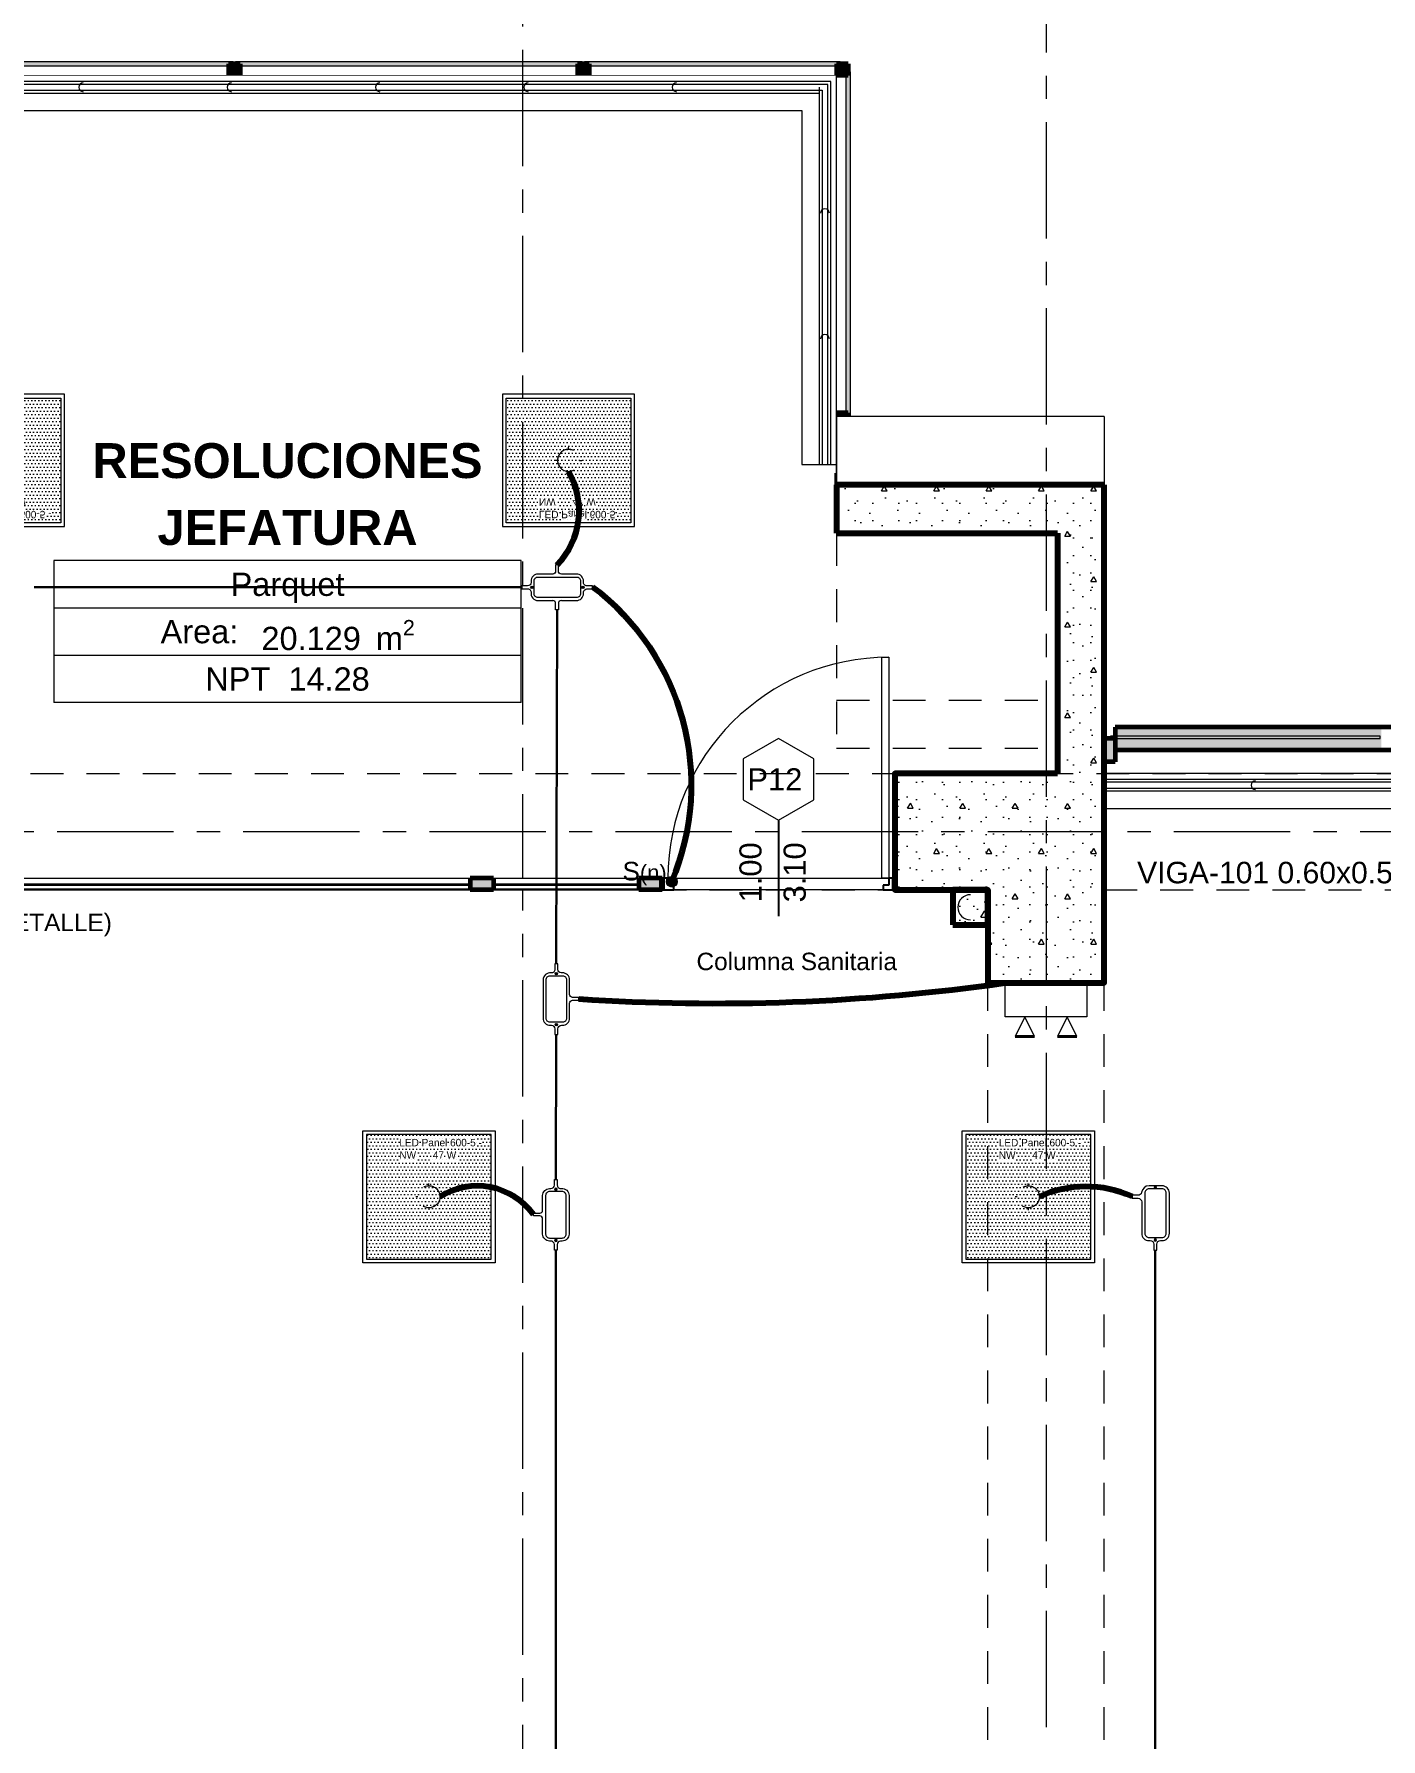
# Model space of a CAD drawing. Header units: inches. Extents: x -38 to 5698, y -33 to 92.
# Drawn here: x 296.47 to 302.26, y 35.75 to 43.08 of the extents above; entities that cross this region are included whole.
import ezdxf
from ezdxf.lldxf.tags import DXFTag

# ---------------------------------------------------------------- set-up
doc = ezdxf.new("R2010")
doc.units = ezdxf.units.IN
doc.header["$MEASUREMENT"] = 0
doc.set_wipeout_variables(frame=1)
for name, pattern in [('CONTINUA', [0]), ('DASHED', [0.75, 0.5, -0.25]), ('Hidden Line', [0.195611, 0.141111, -0.0545]), ('Línea Oculta', [0.195611, 0.141111, -0.0545]), ('Punto & Raya', [0.65, 0.5, -0.075, 0, -0.075]), ('Rayas', [0.282222, 0.141111, -0.141111]), ('Wipeout_Contour', [1, 0, -1])]:
    doc.linetypes.add(name, pattern=pattern)
for name, color, linetype, lineweight in [('00 IE CKTO TOMAS', 111, 'Rayas', 18), ('00_IE_Luminarias', 6, 'Continuous', 30), ('ALUMBRADO_CONDUIT', 30, 'CONDUIT1', 30), ('Bancas', 1, 'Continuous', 13), ('Cable Alumbrado', 150, 'Continuous', 30), ('CABLEADO EXT.', 3, 'PVCSUBT', 30), ('Luminarias', 5, 'Continuous', 20), ('pulsador', 4, 'Continuous', 40), ('Simb_Alumbrado', 140, 'CONTINUA', 30)]:
    doc.layers.add(name, color=color, linetype=linetype, lineweight=lineweight)
for name, color, linetype in [('02 _ ARQ _ ALB _ Ejes Generales', 7, 'Continuous'), ('02 _ ARQ _ ALB _ Muros Interiores', 7, 'Continuous'), ('02 _ ARQ _ ZON _ Espacio.3D', 7, 'Continuous'), ('08 _ STR _ EXT _ 06 Columnas', 7, 'Continuous'), ('08 _ STR _ EXT _ 08 Placas Inclinadas', 7, 'Continuous'), ('08 _ STR _ EXT _ 09 Vigas', 7, 'Continuous'), ('Acabado - Muros', 7, 'Continuous'), ('Estructura - 04 MURO', 7, 'Continuous'), ('Estructura - Carga', 7, 'Continuous'), ('Interior - Escaleras & Barandillas', 7, 'Continuous'), ('Marcador - Secciones', 251, 'Continuous'), ('MEP - HVAC', 7, 'Continuous'), ('Notas - Etiquetas', 251, 'Continuous')]:
    doc.layers.add(name, color=color, linetype=linetype)
doc.styles.add('Annotative', font='arial.ttf')
doc.styles.add('Estilo_Generado_1', font='swisseb.ttf')
doc.styles.add('Estilo_Generado_4', font='swisse.ttf')
doc.styles.add('Estilo_Generado_7', font='swisse.ttf')
doc.styles.add('{18b73a54-fa43-428c-adcb-c1c7bbdf2c84}', font='Simplex.shx')
tags = doc.linetypes.add('CONDUIT', pattern='A,1.5,-0.210535,["con",{18b73a54-fa43-428c-adcb-c1c7bbdf2c84},S=0.2,R=0,X=0,Y=-0.065594],-0.702384', length=2.412919).pattern_tags.tags
tags[6] = DXFTag(74, 10)
tags = doc.linetypes.add('CONDUIT1', pattern='A,1,-0.19772,["con",{18b73a54-fa43-428c-adcb-c1c7bbdf2c84},S=0.2,R=0,X=0,Y=-0.065594],-0.593642', length=1.791362).pattern_tags.tags
tags[6] = DXFTag(74, 10)
tags = doc.linetypes.add('PVCSUBT', pattern='A,0.6,-0.3,0.6,-0.075691,["PVC",Standard,S=0.2,R=0,X=0,Y=-0.093724],-0.621005', length=2.196696).pattern_tags.tags
tags[10] = DXFTag(74, 10)
pattern_1 = [(0, (277.50004, 6e-09), (0, 0.3897114), [0.024375, -0.200625]), (0, (277.61254, 0.19486), (0, 0.3897114), [0.024375, -0.200625]), (60, (277.50004, 6e-09), (-0.3375, 0.1948557), [0.024375, -0.200625]), (60, (277.72504, 6e-09), (-0.3375, 0.1948557), [0.024375, -0.200625]), (120, (277.5244, 6e-09), (0.3375, 0.1948557), [0.024375, -0.200625]), (120, (277.7494, 6e-09), (0.3375, 0.1948557), [0.024375, -0.200625]), (0, (277.50004, 0.0375), (0, 0.075), [0, -0.075, 0, -0.1125]), (45, (277.53754, 0.0375), (-0.05303301, 0.05303301), [0, -0.05625, 0, -0.09375])]
pattern_2 = [(0, (277.500038, 6e-09), (0, 0.030000001), [])]

# ---------------------------------------------------------------- blocks, each defined once
blk = doc.blocks.new('*U270')
at = {"layer": 'Luminarias', "linetype": 'DASHED', "lineweight": 0, "ltscale": 0.05}
blk.add_lwpolyline([(0, -0.0045), (0, 0.0045)], dxfattribs=at)
blk = doc.blocks.new('*U271')
at = {"color": 0, "linetype": 'ByBlock', "lineweight": -2, "transparency": 16777216}
for p, rotation in [((-0.05, 0), 90), ((0, -0.05), 180), ((0.05, 0), 269.9999999999999)]:
    blk.add_blockref('*U270', p, dxfattribs=dict(at, rotation=rotation))
blk.add_blockref('*U270', (0, 0.05), dxfattribs=at)
blk = doc.blocks.new('PANEL LED 50W')
at = {"layer": 'Luminarias'}
h = blk.add_hatch(dxfattribs=at)
h.set_pattern_fill('DOTS', color=4, scale=0.009097)
h.set_pattern_definition([(0, (0, -2e-14), (0.0072206, 0.01444116), [0, -0.01444116])])
h.paths.add_polyline_path([(-0.2574, -0.2574), (0.2574, -0.2574), (0.2574, 0.2574), (-0.2574, 0.2574)])
h.paths.add_polyline_path([(-0.1296, 0.0974), (0.1849, 0.0974), (0.1849, 0.2469), (-0.1296, 0.2469)], flags=24)
at = {"layer": 'Luminarias', "color": 4, "lineweight": 0}
for points in [[(-0.2729, 0.2729), (0.2729, 0.2729), (0.2729, -0.2729), (-0.2729, -0.2729)], [(-0.2574, -0.2574), (0.2574, -0.2574), (0.2574, 0.2574), (-0.2574, 0.2574)]]:
    blk.add_lwpolyline(points, close=True, dxfattribs=at)
at = {"layer": 'Luminarias', "color": 4, "linetype": 'DASHED', "lineweight": 0, "ltscale": 0.01}
blk.add_circle((0, 0), 0.0455, dxfattribs=at)
at = {"color": 4}
blk.add_blockref('*U271', (0, 0), dxfattribs=at)
at = {"layer": 'Luminarias', "color": 4, "insert": (-0.1218, 0.2392), "char_height": 0.030929, "width": 0.382855, "attachment_point": 1}
blk.add_mtext('{\\Ftxt|c0;LED Panel 600-5 - NW      47 W}', dxfattribs=at)
blk = doc.blocks.new('lumin 47')
at = {"layer": 'ALUMBRADO_CONDUIT', "xscale": 1.041283452965173, "yscale": 1.041283452965173, "zscale": 1.041283452965173}
blk.add_blockref('PANEL LED 50W', (-76.251, 24.2433), dxfattribs=at)
blk = doc.blocks.new('CAJA OVAL TIPO L')
at = {"layer": 'Simb_Alumbrado', "lineweight": 13}
blk.add_lwpolyline([(-0.0491, -0.079), (-0.0491, -0.0343, -0.380413), (-0.0258, -0.0088), (-0.0258, -0.0088, 0.341426), (-0.0164, 0.0033), (-0.0164, 0.0236), (-0.0063, 0.0236), (-0.0063, 0.0033, 0.414214), (0.0063, -0.0092), (0.1138, -0.0092, -0.414214), (0.1388, -0.0343), (0.1388, -0.0382, 0.414214), (0.1513, -0.0508), (0.1716, -0.0508), (0.1716, -0.0609), (0.1513, -0.0609, 0.414214), (0.1388, -0.0734), (0.1388, -0.079, -0.414214), (0.1138, -0.104), (-0.0241, -0.104, -0.414214), (-0.0491, -0.079, 0.414214)], format="xyb", dxfattribs=at)
for points in [[(-0.0483, -0.0558), (-0.0395, -0.0558)], [(-0.0439, -0.0514), (-0.0439, -0.0602)], [(0.1323, -0.0558), (0.1411, -0.0558)], [(0.1367, -0.0514), (0.1367, -0.0602)]]:
    blk.add_lwpolyline(points, dxfattribs=at)
blk.add_lwpolyline([(-0.0241, -0.0199), (0.1138, -0.0199, -0.414214), (0.1282, -0.0343), (0.1282, -0.079, -0.414214), (0.1138, -0.0934), (-0.0241, -0.0934, -0.414214), (-0.0384, -0.079), (-0.0384, -0.0343, -0.414214)], format="xyb", close=True, dxfattribs=at)
for centre in [(-0.0439, -0.0558), (0.1367, -0.0558)]:
    blk.add_circle(centre, 0.00438, dxfattribs=at)
blk = doc.blocks.new('CAJA CONDULET TIPO X')
at = {"layer": 'Simb_Alumbrado', "lineweight": 13}
for p, q in [((78.5283, -4.1616), (78.5283, -4.1519)), ((78.5283, -4.1519), (78.5497, -4.1519)), ((78.5497, -4.1616), (78.5283, -4.1616))]:
    blk.add_line(p, q, dxfattribs=at)
for points in [[(78.6505, -4.1716, -0.414214), (78.6605, -4.1616), (78.6819, -4.1616), (78.6819, -4.1519), (78.6605, -4.1519, -0.414214), (78.6505, -4.1419), (78.6505, -4.0916, 0.414214), (78.6265, -4.0677), (78.6219, -4.0677, -0.414214), (78.6099, -4.0557), (78.6099, -4.0363), (78.6002, -4.0363), (78.6002, -4.056, -0.451917), (78.5867, -4.0678, 0.451917), (78.5597, -4.0916), (78.5597, -4.1419)], [(78.5597, -4.1716), (78.5597, -4.2235, 0.414214), (78.5837, -4.2475), (78.589, -4.2475, -0.334232), (78.6002, -4.2595), (78.6002, -4.2789), (78.6099, -4.2789), (78.6099, -4.2595, -0.455912), (78.6227, -4.2475), (78.6265, -4.2475, 0.414214), (78.6505, -4.2235), (78.6505, -4.1716)]]:
    blk.add_lwpolyline(points, format="xyb", dxfattribs=at)
blk.add_lwpolyline([(78.6403, -4.0916), (78.6403, -4.2235, -0.414214), (78.6265, -4.2373), (78.5837, -4.2373, -0.414214), (78.5699, -4.2235), (78.5699, -4.0916, -0.414214), (78.5837, -4.0779), (78.6265, -4.0779, -0.414214)], format="xyb", close=True, dxfattribs=at)
for points in [[(78.6093, -4.0706), (78.6009, -4.0706)], [(78.6051, -4.0664), (78.6051, -4.0748)], [(78.6093, -4.2454), (78.6009, -4.2454)], [(78.6051, -4.2412), (78.6051, -4.2496)]]:
    blk.add_lwpolyline(points, dxfattribs=at)
for centre in [(78.6051, -4.0706), (78.6051, -4.2454)]:
    blk.add_circle(centre, 0.00419, dxfattribs=at)
for centre, start, end in [((78.5497, -4.1419), 270, 0), ((78.5497, -4.1716), 0, 90)]:
    blk.add_arc(centre, 0.01, start, end, dxfattribs=at)
blk = doc.blocks.new('oval t')
at = {"layer": 'Simb_Alumbrado', "lineweight": 13}
blk.add_lwpolyline([(0.0141, 0.0102, -0.414214), (0.0041, 0.0202), (0.0041, 0.0416), (-0.0056, 0.0416), (-0.0056, 0.0202, -0.414214), (-0.0156, 0.0102), (-0.0659, 0.0102, 0.414214), (-0.0899, -0.0138), (-0.0899, -0.0183, -0.414214), (-0.1019, -0.0303), (-0.1213, -0.0303), (-0.1213, -0.04), (-0.1016, -0.04, -0.451917), (-0.0897, -0.0535, 0.451917), (-0.0659, -0.0805), (0.0659, -0.0805, 0.414214), (0.0899, -0.0566), (0.0899, -0.0512, -0.398753), (0.1019, -0.0401), (0.1213, -0.0401), (0.1213, -0.0304), (0.1019, -0.0304, -0.368669), (0.0899, -0.0176), (0.0899, -0.0138, 0.414214), (0.0659, 0.0102), (0.0141, 0.0102)], format="xyb", dxfattribs=at)
blk.add_lwpolyline([(-0.0659, 0), (0.0659, 0, -0.414214), (0.0797, -0.0138), (0.0797, -0.0566, -0.414214), (0.0659, -0.0703), (-0.0659, -0.0703, -0.414214), (-0.0797, -0.0566), (-0.0797, -0.0138, -0.414214)], format="xyb", close=True, dxfattribs=at)
for points in [[(-0.0911, -0.0352), (-0.0828, -0.0352)], [(-0.0869, -0.031), (-0.0869, -0.0394)], [(0.0837, -0.0352), (0.0921, -0.0352)], [(0.0879, -0.031), (0.0879, -0.0394)]]:
    blk.add_lwpolyline(points, dxfattribs=at)
for centre in [(-0.0869, -0.0352), (0.0879, -0.0352)]:
    blk.add_circle(centre, 0.00419, dxfattribs=at)
blk = doc.blocks.new('ii3t')
at = {"layer": 'Simb_Alumbrado', "lineweight": 5}
h = blk.add_hatch(color=3, dxfattribs=at)
edge = h.paths.add_edge_path()
edge.add_arc((0, 0), 0.0164, 0, 360)
blk.add_circle((0, 0), 0.0164, dxfattribs=at)
blk = doc.blocks.new('luz de emergencia')
at = {"color": 5, "lineweight": 40}
for p, q in [((164.1493, 48.9365, -0.0001), (164.2333, 48.9365, -0.0001)), ((164.3313, 48.9365, -0.0001), (164.4153, 48.9365, -0.0001))]:
    blk.add_line(p, q, dxfattribs=at)
at = {"layer": '00_IE_Luminarias', "color": 5, "linetype": 'Continuous', "lineweight": 13}
for p, q in [((164.1913, 49.0205, -0.0001), (164.1493, 48.9365, -0.0001)), ((164.2333, 48.9365, -0.0001), (164.1913, 49.0205, -0.0001)), ((164.3733, 49.0205, -0.0001), (164.3313, 48.9365, -0.0001)), ((164.4153, 48.9365, -0.0001), (164.3733, 49.0205, -0.0001))]:
    blk.add_line(p, q, dxfattribs=at)
at = {"layer": '00_IE_Luminarias', "color": 5, "linetype": 'Continuous', "lineweight": 13, "elevation": -0.0001}
blk.add_lwpolyline([(164.4573, 49.0205), (164.1073, 49.0205), (164.1073, 49.1666), (164.4573, 49.1665)], close=True, dxfattribs=at)

msp = doc.modelspace()

# ---------------------------------------------------------------- hatches: boundary and pattern name
at = {"layer": '08 _ STR _ EXT _ 08 Placas Inclinadas', "linetype": 'Continuous', "lineweight": 9}
h = msp.add_hatch(dxfattribs=at)
h.set_pattern_fill('HORMIGÓN_EN_MASA_0002', style=0, pattern_type=2)
h.set_pattern_definition(pattern_1)
h.paths.add_polyline_path([(301.0287, 41.1405), (300.9997, 40.9334), (301.07, 40.9334), (301.07, 41.1405)])
h = msp.add_hatch(dxfattribs=at)
h.set_pattern_fill('HORMIGÓN_EN_MASA_0002', style=0, pattern_type=2)
h.set_pattern_definition(pattern_1)
h.paths.add_polyline_path([(300.87, 40.216), (300.8991, 40.216), (300.9997, 40.9334), (300.87, 40.9334)])
h = msp.add_hatch(dxfattribs=at)
h.set_pattern_fill('HORMIGÓN_EN_MASA_0002', style=0, pattern_type=2)
h.set_pattern_definition(pattern_1)
h.paths.add_polyline_path([(300.87, 40.009), (300.87, 39.9), (301.07, 39.9), (301.07, 40.9334), (300.9997, 40.9334)])
h = msp.add_hatch(dxfattribs=at)
h.set_pattern_fill('HORMIGÓN_EN_MASA_0002', style=0, pattern_type=2)
h.set_pattern_definition(pattern_1)
h.paths.add_polyline_path([(300.87, 40.009), (300.8991, 40.216), (300.87, 40.216)])
at = {"layer": 'Acabado - Muros', "linetype": 'Continuous', "lineweight": 9}
for points in [[(297.326, 42.961), (295.836, 42.961), (295.836, 42.941), (297.326, 42.941)], [(298.826, 42.961), (297.336, 42.961), (297.336, 42.941), (298.826, 42.941)], [(299.9351, 42.961), (298.836, 42.961), (298.836, 42.941), (299.9351, 42.941)], [(299.9801, 42.916), (299.9601, 42.916), (299.9601, 41.436), (299.9801, 41.436)], [(299.9801, 41.416), (299.9601, 41.416), (299.9601, 41.1762), (299.9801, 41.1762)], [(301.0966, 40.06), (301.0966, 40.05), (302.2568, 40.05), (302.2568, 40.06)]]:
    msp.add_hatch(color=250, dxfattribs=at).paths.add_polyline_path(points)
at = {"layer": 'Acabado - Muros', "linetype": 'Continuous', "lineweight": 0}
for points in [[(297.356, 42.901), (297.356, 42.951), (297.306, 42.951), (297.306, 42.901)], [(298.856, 42.901), (298.856, 42.951), (298.806, 42.951), (298.806, 42.901)], [(299.9201, 42.901), (299.9701, 42.901), (299.9701, 42.951), (299.9201, 42.951)], [(299.9201, 41.451), (299.9201, 41.401), (299.9701, 41.401), (299.9701, 41.451)], [(299.9201, 41.1917), (299.9201, 41.14), (299.9701, 41.14), (299.9701, 41.1917)], [(301.1166, 39.95), (301.1166, 40.05), (301.0666, 40.05), (301.0666, 39.95)]]:
    msp.add_hatch(color=254, dxfattribs=at).paths.add_polyline_path(points)
at = {"layer": 'Acabado - Muros', "linetype": 'Continuous', "lineweight": 13}
msp.add_hatch(color=253, dxfattribs=at).paths.add_polyline_path([(302.2618, 40.1), (301.1166, 40.1), (301.1166, 40), (302.2618, 40)])
at = {"layer": 'Estructura - Carga', "linetype": 'Continuous', "lineweight": 13}
h = msp.add_hatch(dxfattribs=at)
h.set_pattern_fill('HORMIGÓN_ARMADO_0002', color=251, style=0, pattern_type=2)
h.set_pattern_definition([(0, (277.50004, 6e-09), (0, 0.3117692), [0.03, -0.15]), (0, (277.59004, 0.1559), (0, 0.3117692), [0.03, -0.15]), (60, (277.50004, 6e-09), (-0.27, 0.1558846), [0.03, -0.15]), (60, (277.68004, 6e-09), (-0.27, 0.1558846), [0.03, -0.15]), (120, (277.53004, 6e-09), (0.27, 0.1558846), [0.03, -0.15]), (120, (277.71004, 6e-09), (0.27, 0.1558846), [0.03, -0.15]), (0, (277.50004, 0.03), (0, 0.06), [0, -0.06, 0, -0.09]), (45, (277.53004, 0.03), (-0.04242641, 0.04242641), [0, -0.045, 0, -0.075])])
h.paths.add_polyline_path([(300.42, 39.25), (300.57, 39.25), (300.57, 39.4), (300.42, 39.4)])

# ---------------------------------------------------------------- linework, layer by layer
at = {"layer": '02 _ ARQ _ ALB _ Ejes Generales', "color": 251, "linetype": 'Punto & Raya', "lineweight": 13}
msp.add_line((333.07, 39.65), (282.3454, 39.65), dxfattribs=at)
at = {"layer": '02 _ ARQ _ ALB _ Muros Interiores', "color": 165, "linetype": 'Continuous', "lineweight": 15}
for p, q in [((300.115, 39.45), (300.115, 40.4001)), ((300.115, 40.4001), (300.145, 40.4001)), ((300.145, 40.4001), (300.145, 39.45)), ((300.145, 39.45), (300.115, 39.45))]:
    msp.add_line(p, q, dxfattribs=at)
at = {"layer": '02 _ ARQ _ ALB _ Muros Interiores', "color": 152, "linetype": 'Continuous', "lineweight": 25}
msp.add_line((299.67, 39.7), (299.67, 39.2875), dxfattribs=at)
at = {"layer": '02 _ ARQ _ ALB _ Muros Interiores', "color": 165, "linetype": 'Continuous', "lineweight": 25}
for p, q in [((299.1949, 39.45), (299.1699, 39.45)), ((299.1699, 39.45), (299.1699, 39.4)), ((299.1949, 39.42), (299.1949, 39.45)), ((300.17, 39.45), (300.145, 39.45)), ((300.145, 39.45), (300.145, 39.42)), ((300.17, 39.4), (300.17, 39.45)), ((299.1699, 39.4), (299.2199, 39.4)), ((299.2199, 39.42), (299.1949, 39.42)), ((299.2199, 39.4), (299.2199, 39.42)), ((300.145, 39.42), (300.12, 39.42)), ((300.12, 39.42), (300.12, 39.4)), ((300.12, 39.4), (300.17, 39.4))]:
    msp.add_line(p, q, dxfattribs=at)
at = {"layer": '02 _ ARQ _ ALB _ Muros Interiores', "color": 7, "linetype": 'Continuous', "lineweight": 80}
for p, q in [((299.1699, 39.4), (299.1699, 39.45)), ((300.17, 39.4), (300.17, 39.45))]:
    msp.add_line(p, q, dxfattribs=at)
at = {"layer": '02 _ ARQ _ ALB _ Muros Interiores', "color": 251, "linetype": 'Continuous', "lineweight": 13, "flags": 128}
msp.add_lwpolyline([(299.67, 40.05), (299.5184, 39.9625), (299.5184, 39.7875), (299.67, 39.7), (299.8215, 39.7875), (299.8215, 39.9625)], close=True, dxfattribs=at)
at = {"layer": '02 _ ARQ _ ALB _ Muros Interiores', "color": 175, "linetype": 'Continuous', "lineweight": 15}
msp.add_arc((300.145, 39.45), 0.9501, 90, 180, dxfattribs=at)
at = {"layer": '02 _ ARQ _ ZON _ Espacio.3D', "color": 252, "linetype": 'Continuous', "lineweight": 13}
for p, q in [((298.564, 40.8154), (296.5562, 40.8154)), ((296.5562, 40.8154), (296.5562, 40.2047)), ((298.564, 40.2047), (298.564, 40.8154)), ((296.5562, 40.6118), (298.564, 40.6118)), ((296.5562, 40.4082), (298.564, 40.4082)), ((298.564, 40.2047), (296.5562, 40.2047))]:
    msp.add_line(p, q, dxfattribs=at)
at = {"layer": '02 _ ARQ _ ZON _ Espacio.3D', "color": 254, "linetype": 'Continuous', "lineweight": 0, "flags": 128}
msp.add_lwpolyline([(293.7699, 39.9), (294.4699, 39.9), (294.4699, 39.45), (300.17, 39.45), (300.17, 39.9), (300.87, 39.9), (300.87, 40.9334), (299.92, 40.9334), (299.92, 42.9), (294.72, 42.9), (294.72, 40.9334), (293.7699, 40.9334)], close=True, dxfattribs=at)
msp.add_lwpolyline([(304.67, 29.75), (304.67, 39.7505), (301.07, 39.7505), (301.07, 39), (300.57, 39), (300.57, 39.4), (294.07, 39.4), (294.0699, 39), (293.5699, 39), (293.5698, 39.7505), (288.77, 39.7505), (288.7701, 39.4), (287.07, 39.4), (287.07, 37.7), (286.72, 37.7), (286.72, 33.75)], dxfattribs=at)
at = {"layer": '08 _ STR _ EXT _ 08 Placas Inclinadas', "color": 7, "linetype": 'Continuous', "lineweight": 80}
for p, q in [((299.92, 40.9334), (300.87, 40.9334)), ((300.87, 40.9334), (300.87, 39.9))]:
    msp.add_line(p, q, dxfattribs=at)
at = {"layer": '08 _ STR _ EXT _ 08 Placas Inclinadas', "color": 251, "linetype": 'Línea Oculta', "lineweight": 13}
for p, q in [((299.92, 40.9334), (299.92, 40.009)), ((299.92, 40.216), (300.87, 40.216))]:
    msp.add_line(p, q, dxfattribs=at)
at = {"layer": '08 _ STR _ EXT _ 08 Placas Inclinadas', "color": 251, "linetype": 'Línea Oculta', "lineweight": 13, "flags": 128}
msp.add_lwpolyline([(299.92, 40.009), (300.87, 40.009)], dxfattribs=at)
at = {"layer": '08 _ STR _ EXT _ 09 Vigas', "color": 251, "linetype": 'Hidden Line', "lineweight": 13}
for p, q in [((294.07, 39.4), (300.57, 39.4)), ((300.57, 30.2), (300.57, 39.4)), ((301.07, 30.2), (301.07, 39.4)), ((301.07, 39.4), (307.57, 39.4))]:
    msp.add_line(p, q, dxfattribs=at)
at = {"layer": 'Acabado - Muros', "color": 7, "linetype": 'Continuous', "lineweight": 60}
for p, q in [((297.356, 42.951), (297.306, 42.951)), ((297.306, 42.951), (297.306, 42.901)), ((297.356, 42.951), (297.356, 42.901)), ((298.856, 42.951), (298.806, 42.951)), ((298.806, 42.951), (298.806, 42.901)), ((298.856, 42.951), (298.856, 42.901)), ((299.9201, 42.951), (299.9201, 42.901)), ((299.9701, 42.951), (299.9201, 42.951)), ((299.9701, 42.951), (299.9701, 42.901)), ((297.356, 42.901), (297.306, 42.901)), ((298.856, 42.901), (298.806, 42.901)), ((299.9701, 42.901), (299.9201, 42.901)), ((299.9201, 41.451), (299.9201, 41.401)), ((299.9701, 41.451), (299.9201, 41.451)), ((299.9701, 41.451), (299.9701, 41.401)), ((299.9701, 41.401), (299.9201, 41.401)), ((299.9201, 41.1917), (299.9201, 41.14)), ((299.9701, 41.1917), (299.9201, 41.1917)), ((299.9701, 41.1917), (299.9701, 41.14)), ((299.9701, 41.14), (299.9201, 41.14)), ((301.1166, 40.1), (301.1166, 40.05)), ((305.2807, 40.1), (301.1166, 40.1)), ((301.0666, 40.05), (301.0666, 39.95)), ((301.1166, 40.05), (301.0666, 40.05)), ((301.1166, 40.05), (301.1166, 40)), ((301.1166, 39.95), (301.0666, 39.95)), ((301.1166, 40), (301.1166, 39.95)), ((305.2807, 40), (301.1166, 40)), ((299.1696, 39.45), (299.1696, 39.4))]:
    msp.add_line(p, q, dxfattribs=at)
at = {"layer": 'Acabado - Muros', "color": 7, "linetype": 'Continuous', "lineweight": 13, "flags": 128}
for points in [[(297.326, 42.961), (297.326, 42.941), (295.836, 42.941), (295.836, 42.961)], [(298.826, 42.961), (298.826, 42.941), (297.336, 42.941), (297.336, 42.961)], [(299.9351, 42.961), (299.9351, 42.941), (298.836, 42.941), (298.836, 42.961)], [(299.9801, 42.916), (299.9601, 42.916), (299.9601, 41.436), (299.9801, 41.436)], [(299.9801, 41.416), (299.9601, 41.416), (299.9601, 41.1762), (299.9801, 41.1762)], [(301.0966, 40.06), (301.0966, 40.05), (302.2568, 40.05), (302.2568, 40.06)]]:
    msp.add_lwpolyline(points, close=True, dxfattribs=at)
at = {"layer": 'ALUMBRADO_CONDUIT', "color": 30, "lineweight": 30, "ltscale": 0.4, "true_color": 0xf26722}
for p, q in [((298.5673, 40.7006), (296.471, 40.7006)), ((298.7135, 38.1552), (298.7148, 38.7783)), ((298.7136, 37.851), (298.7136, 34.9147)), ((301.2898, 37.851), (301.2898, 34.898))]:
    msp.add_line(p, q, dxfattribs=at)
at = {"layer": 'CABLEADO EXT.', "color": 3, "lineweight": 80}
for centre, radius, start, end in [((298.4795, 41.0303), 0.334, 315.65951, 30.31731), ((299.3976, 47.7915), 8.8795, 266.21609, 278.07489), ((298.3755, 37.8278), 0.2992, 36.10384, 122.39547), ((300.9916, 37.6481), 0.4764, 65.37023, 114.84937)]:
    msp.add_arc(centre, radius, start, end, dxfattribs=at)
at = {"layer": 'Estructura - 04 MURO', "color": 7, "linetype": 'Continuous', "lineweight": 80}
msp.add_line((301.07, 39.75), (301.07, 39.9), dxfattribs=at)
at = {"layer": 'Estructura - 04 MURO', "color": 7, "linetype": 'Continuous', "lineweight": 13}
msp.add_line((301.07, 39.75), (301.07, 39.75), dxfattribs=at)
at = {"layer": 'Estructura - 04 MURO', "color": 7, "linetype": 'Continuous', "lineweight": 13, "flags": 128}
msp.add_lwpolyline([(294.72, 42.9), (299.92, 42.9)], dxfattribs=at)
at = {"layer": 'Estructura - Carga', "color": 7, "linetype": 'Continuous', "lineweight": 80, "flags": 128}
msp.add_lwpolyline([(300.42, 39.25), (300.57, 39.25), (300.57, 39.4), (300.42, 39.4)], close=True, dxfattribs=at)
at = {"layer": 'MEP - HVAC', "color": 7, "linetype": 'Continuous', "lineweight": 13, "flags": 128}
msp.add_lwpolyline([(300.495, 39.379, 1), (300.495, 39.271, 1)], format="xyb", dxfattribs=at)

# ---------------------------------------------------------------- block references
at = {"xscale": -1, "rotation": 180}
for p in [(372.5688, 65.4896), (375.0188, 65.4896)]:
    msp.add_blockref('lumin 47', p, dxfattribs=at)
at = {"xscale": 1.253906979044094, "yscale": 1.253906979044094, "zscale": 1.253906979044094, "rotation": 89.99999999999997}
msp.add_blockref('CAJA CONDULET TIPO X', (293.5062, -57.8628), dxfattribs=at)
for p in [(374.4188, 13.8372), (376.995, 13.8371)]:
    msp.add_blockref('lumin 47', p)
at = {"layer": 'ALUMBRADO_CONDUIT', "linetype": 'CONDUIT', "lineweight": 30, "xscale": -1.253906979044094, "yscale": 1.253906979044094, "zscale": 1.253906979044094, "rotation": 90}
msp.add_blockref('CAJA OVAL TIPO L', (301.2198, 38.0662), dxfattribs=at)
at = {"layer": 'Bancas', "color": 252, "true_color": 0x939598, "yscale": 1.253906979044094, "zscale": 1.253906979044094}
for p, xscale, rotation in [((298.7595, 38.9305), 1.253906979044094, 270), ((298.6694, 38.0031), -1.253906979044094, 90)]:
    msp.add_blockref('oval t', p, dxfattribs=dict(at, xscale=xscale, rotation=rotation))
at = {"layer": 'Cable Alumbrado', "lineweight": 0, "xscale": 1.404578189384958, "yscale": 1.404578189384958, "zscale": 1.404578189384958}
msp.add_blockref('ii3t', (299.2118, 39.4349), dxfattribs=at)
at = {"layer": 'pulsador', "color": 4, "lineweight": 40, "rotation": 0.0009160475198654125}
msp.add_blockref('luz de emergencia', (136.5384, -10.1692, 0.0001), dxfattribs=at)

# ---------------------------------------------------------------- texts
at = {"layer": '02 _ ARQ _ ALB _ Muros Interiores', "color": 251, "lineweight": 25, "insert": (299.5367, 39.8275), "char_height": 0.095, "attachment_point": 7, "style": 'Estilo_Generado_4'}
msp.add_mtext('\\A1;{\\pql;\\pt0;\\fSwis721 Ex BT|b0|i0|c0|p34;P12\\fSwis721 Ex BT|b0|i0|c0|p34;\\fSwis721 Ex BT|b0|i0|c0|p34;\\fSwis721 Ex BT|b0|i0|c0|p34;}', dxfattribs=at)
at = {"layer": '02 _ ARQ _ ALB _ Muros Interiores', "color": 251, "lineweight": 25, "char_height": 0.095, "attachment_point": 7, "rotation": 90, "style": 'Estilo_Generado_4'}
for s, insert in [('\\A1;{\\pql;\\pt0;\\fSwis721 Ex BT|b0|i0|c0|p34;1.00\\fSwis721 Ex BT|b0|i0|c0|p34;\\A1{\\H.66x;\\S^  ;}\\fSwis721 Ex BT|b0|i0|c0|p34;\\fSwis721 Ex BT|b0|i0|c0|p34;}', (299.625, 39.346)), ('\\A1;{\\pql;\\pt0;\\fSwis721 Ex BT|b0|i0|c0|p34;3.10\\fSwis721 Ex BT|b0|i0|c0|p34;\\A1{\\H.66x;\\S^  ;}\\fSwis721 Ex BT|b0|i0|c0|p34;\\fSwis721 Ex BT|b0|i0|c0|p34;}', (299.815, 39.346))]:
    msp.add_mtext(s, dxfattribs=dict(at, insert=insert))
at = {"layer": '02 _ ARQ _ ZON _ Espacio.3D', "color": 252, "lineweight": 25, "attachment_point": 2}
for s, insert, char_height, style in [('\\A1;{\\pqc;\\pt0;\\fSwis721 Ex BT|b1|i0|c0|p34;RESOLUCIONES}', (297.5601, 41.3203), 0.15, 'Estilo_Generado_1'), ('\\A1;{\\pqc;\\pt0;\\fSwis721 Ex BT|b1|i0|c0|p34;JEFATURA}', (297.5601, 41.0329), 0.15, 'Estilo_Generado_1'), ('\\A1;{\\pqc;\\pt0;\\fSwis721 Ex BT|b0|i0|c238|p34;Parquet}', (297.5601, 40.7636), 0.1, 'Estilo_Generado_7'), ('\\A1;{\\pqc;\\pt0;\\fSwis721 Ex BT|b0|i0|c238|p34;Area: }', (297.1816, 40.56), 0.1, 'Estilo_Generado_7'), ('\\A1;{\\pqc;\\pt0,0.3;\\fSwis721 Ex BT|b0|i0|c238|p34;20.129\\fSwis721 Ex BT|b0|i0|c238|p34;\\A1{\\H.66x;\\S^  ;}\\fSwis721 Ex BT|b0|i0|c238|p34; m\\fSwis721 Ex BT|b0|i0|c238|p34;\\A1{\\H.66x;\\S2^  ;}}', (297.7777, 40.56), 0.1, 'Estilo_Generado_7'), ('\\A1;{\\pqc;\\pt0;\\fSwis721 Ex BT|b0|i0|c238|p34;NPT  14.28}', (297.5601, 40.3565), 0.1, 'Estilo_Generado_7')]:
    msp.add_mtext(s, dxfattribs=dict(at, insert=insert, char_height=char_height, style=style))
at = {"layer": 'Notas - Etiquetas', "color": 8, "linetype": 'Continuous', "lineweight": 13, "insert": (301.2116, 39.4267), "char_height": 0.0925, "attachment_point": 7, "style": 'Estilo_Generado_4'}
msp.add_mtext('\\A1;{\\pql;\\fSwis721 Ex BT|b0|i0|c0|p34;VIGA-101\\fSwis721 Ex BT|b0|i0|c0|p34; \\fSwis721 Ex BT|b0|i0|c0|p34;0.60\\fSwis721 Ex BT|b0|i0|c0|p34;x\\fSwis721 Ex BT|b0|i0|c0|p34;0.50\\fSwis721 Ex BT|b0|i0|c0|p34;m}', dxfattribs=at)
at = {"layer": 'Notas - Etiquetas', "color": 8, "linetype": 'Continuous', "lineweight": 13, "insert": (295.0297, 39.2487), "char_height": 0.075, "attachment_point": 4, "rotation": 359.99994, "style": 'Estilo_Generado_4'}
msp.add_mtext('\\A1;{\\pql;\\fSwis721 Ex BT|b0|i0|c0|p34;TABIQUERIA FIJA 2 (VER DETALLE)\\fSwis721 Ex BT|b0|i0|c0|p34; }', dxfattribs=at)
at = {"layer": 'Notas - Etiquetas', "color": 8, "linetype": 'Continuous', "lineweight": 35, "insert": (299.3178, 39.0917), "char_height": 0.075, "attachment_point": 4, "style": 'Estilo_Generado_4'}
msp.add_mtext('\\A1;{\\pql;\\fSwis721 Ex BT|b0|i0|c0|p34;Columna Sanitaria}', dxfattribs=at)

# ---------------------------------------------------------------- next in the draw order: wipeouts: each hides what was drawn before it
at = {"color": 254, "linetype": 'Wipeout_Contour', "lineweight": 0, "ltscale": 7307.738804}
msp.add_wipeout([(301.0287, 41.1405), (301.07, 41.1405), (301.07, 41.4352)], dxfattribs=at).dxf.layer = '08 _ STR _ EXT _ 08 Placas Inclinadas'
at = {"color": 254, "linetype": 'Wipeout_Contour', "lineweight": 0, "ltscale": 14592.472749}
msp.add_wipeout([(296.195, 39.45), (296.195, 39.433), (296.2115, 39.433), (296.2115, 39.4), (298.345, 39.4), (298.345, 39.45)], dxfattribs=at).dxf.layer = 'Acabado - Muros'
at = {"color": 254, "linetype": 'Wipeout_Contour', "lineweight": 0, "ltscale": 7304.261188}
msp.add_wipeout([(299.77, 42.75), (299.92, 42.75), (299.92, 42.9)], dxfattribs=at).dxf.layer = 'Estructura - 04 MURO'

# ---------------------------------------------------------------- next in the draw order: linework, layer by layer
at = {"layer": 'Acabado - Muros', "color": 251, "linetype": 'Continuous', "lineweight": 13, "flags": 128}
for points in [[(294.5699, 39.45), (298.345, 39.45)], [(296.2115, 39.4), (298.345, 39.4)]]:
    msp.add_lwpolyline(points, dxfattribs=at)

# ---------------------------------------------------------------- next in the draw order: wipeouts: each hides what was drawn before it
at = {"color": 254, "linetype": 'Wipeout_Contour', "lineweight": 0, "ltscale": 9742.083025}
msp.add_wipeout([(301.07, 41.4352), (299.92, 41.4352), (299.92, 41.1405), (301.0287, 41.1405)], dxfattribs=at).dxf.layer = '08 _ STR _ EXT _ 08 Placas Inclinadas'
at = {"color": 254, "linetype": 'Wipeout_Contour', "lineweight": 0, "ltscale": 9729.49653}
msp.add_wipeout([(299.77, 42.9), (294.87, 42.9), (294.87, 42.75), (299.77, 42.75)], dxfattribs=at).dxf.layer = 'Estructura - 04 MURO'

# ---------------------------------------------------------------- next in the draw order: hatches: boundary and pattern name
at = {"layer": '08 _ STR _ EXT _ 08 Placas Inclinadas', "linetype": 'Continuous', "lineweight": 9}
h = msp.add_hatch(dxfattribs=at)
h.set_pattern_fill('HORMIGÓN_EN_MASA_0002', style=0, pattern_type=2)
h.set_pattern_definition(pattern_1)
h.paths.add_polyline_path([(300.87, 41.1405), (299.92, 41.1405), (299.92, 40.9334), (300.87, 40.9334)])
h = msp.add_hatch(dxfattribs=at)
h.set_pattern_fill('HORMIGÓN_EN_MASA_0002', style=0, pattern_type=2)
h.set_pattern_definition(pattern_1)
h.paths.add_polyline_path([(300.87, 40.9334), (300.9997, 40.9334), (301.0287, 41.1405), (300.87, 41.1405)])

# ---------------------------------------------------------------- next in the draw order: linework, layer by layer
at = {"layer": '02 _ ARQ _ ALB _ Ejes Generales', "color": 251, "linetype": 'Punto & Raya', "lineweight": 13}
msp.add_line((300.82, 45.9), (300.82, 2.05), dxfattribs=at)
at = {"layer": '08 _ STR _ EXT _ 08 Placas Inclinadas', "color": 7, "linetype": 'Continuous', "lineweight": 80}
msp.add_line((301.07, 41.1405), (299.92, 41.1405), dxfattribs=at)
at = {"layer": '08 _ STR _ EXT _ 08 Placas Inclinadas', "color": 7, "linetype": 'Continuous', "lineweight": 13, "flags": 128}
for points in [[(301.07, 41.4352), (299.92, 41.4352)], [(299.92, 41.4352), (299.92, 41.1405)], [(301.07, 41.4352), (301.07, 41.1405)]]:
    msp.add_lwpolyline(points, dxfattribs=at)
at = {"layer": '08 _ STR _ EXT _ 08 Placas Inclinadas', "color": 7, "linetype": 'Continuous', "lineweight": 80, "flags": 128}
for points in [[(299.92, 41.1405), (299.92, 40.9334)], [(301.07, 39.9), (301.07, 41.1405)]]:
    msp.add_lwpolyline(points, dxfattribs=at)
at = {"layer": 'Interior - Escaleras & Barandillas', "color": 161, "linetype": 'Continuous', "lineweight": 13, "flags": 128}
for points in [[(296.6825, 42.8688, 1), (296.6825, 42.8313)], [(297.32, 42.8688, 1), (297.32, 42.8313)], [(297.9575, 42.8688, 1), (297.9575, 42.8313)], [(298.595, 42.8688, 1), (298.595, 42.8313)], [(299.2325, 42.8688, 1), (299.2325, 42.8313)]]:
    msp.add_lwpolyline(points, format="xyb", dxfattribs=at)
at = {"layer": 'Marcador - Secciones', "color": 251, "linetype": 'Punto & Raya', "lineweight": 13}
msp.add_line((298.57, 46.2111), (298.57, 0.8878), dxfattribs=at)

# ---------------------------------------------------------------- next in the draw order: wipeouts: each hides what was drawn before it
at = {"color": 254, "linetype": 'Wipeout_Contour', "lineweight": 0, "ltscale": 9729.098734}
msp.add_wipeout([(298.345, 39.405), (298.345, 39.425), (296.2115, 39.425), (296.2115, 39.405)], dxfattribs=at).dxf.layer = 'Acabado - Muros'
at = {"color": 254, "linetype": 'Wipeout_Contour', "lineweight": 0, "ltscale": 7305.131283}
msp.add_wipeout([(299.77, 42.9), (299.77, 42.75), (299.92, 42.9)], dxfattribs=at).dxf.layer = 'Estructura - 04 MURO'

# ---------------------------------------------------------------- next in the draw order: hatches: boundary and pattern name
at = {"layer": 'Acabado - Muros', "linetype": 'Continuous', "lineweight": 0}
h = msp.add_hatch(dxfattribs=at)
h.set_pattern_fill('CONTRACHAPADO_0002', color=254, style=0, pattern_type=2)
h.set_pattern_definition(pattern_2)
h.paths.add_polyline_path([(298.345, 39.405), (298.345, 39.425), (296.2115, 39.425), (296.2115, 39.405)])

# ---------------------------------------------------------------- next in the draw order: linework, layer by layer
at = {"layer": 'Acabado - Muros', "color": 7, "linetype": 'Continuous', "lineweight": 60}
msp.add_line((298.345, 39.45), (298.345, 39.4), dxfattribs=at)
at = {"layer": 'Acabado - Muros', "color": 7, "linetype": 'Continuous', "lineweight": 13, "flags": 128}
msp.add_lwpolyline([(298.345, 39.405), (298.345, 39.425), (296.2115, 39.425), (296.2115, 39.405)], close=True, dxfattribs=at)
at = {"layer": 'Estructura - 04 MURO', "color": 7, "linetype": 'Continuous', "lineweight": 13, "flags": 128}
msp.add_lwpolyline([(294.87, 42.75), (299.77, 42.75)], dxfattribs=at)
at = {"layer": 'Interior - Escaleras & Barandillas', "color": 161, "linetype": 'Continuous', "lineweight": 13}
for p, q in [((299.895, 42.875), (294.745, 42.875)), ((299.8825, 42.8625), (294.7575, 42.8625)), ((294.77, 42.825), (299.845, 42.825)), ((294.7825, 42.8375), (299.8575, 42.8375))]:
    msp.add_line(p, q, dxfattribs=at)

# ---------------------------------------------------------------- next in the draw order: wipeouts: each hides what was drawn before it
at = {"color": 254, "linetype": 'Wipeout_Contour', "lineweight": 0, "ltscale": 9735.014907}
msp.add_wipeout([(298.445, 39.4), (299.0696, 39.4), (299.0696, 39.45), (298.445, 39.45)], dxfattribs=at).dxf.layer = 'Acabado - Muros'
at = {"color": 254, "linetype": 'Wipeout_Contour', "lineweight": 0, "ltscale": 9757.288875}
msp.add_wipeout([(307.57, 39.9), (301.07, 39.9), (301.07, 39.75), (307.57, 39.75)], dxfattribs=at).dxf.layer = 'Estructura - 04 MURO'

# ---------------------------------------------------------------- next in the draw order: hatches: boundary and pattern name
at = {"layer": '08 _ STR _ EXT _ 06 Columnas', "linetype": 'Continuous', "lineweight": 9}
h = msp.add_hatch(dxfattribs=at)
h.set_pattern_fill('HORMIGÓN_EN_MASA_0002', style=0, pattern_type=2)
h.set_pattern_definition(pattern_1)
h.paths.add_polyline_path([(300.17, 39.4), (300.57, 39.4), (300.57, 39), (301.07, 39), (301.07, 39.75), (300.87, 39.75), (300.87, 39.9), (300.17, 39.9)])
h = msp.add_hatch(dxfattribs=at)
h.set_pattern_fill('HORMIGÓN_EN_MASA_0002', style=0, pattern_type=2)
h.set_pattern_definition(pattern_1)
h.paths.add_polyline_path([(300.87, 39.75), (301.07, 39.75), (301.07, 39.9)])
h = msp.add_hatch(dxfattribs=at)
h.set_pattern_fill('HORMIGÓN_EN_MASA_0002', style=0, pattern_type=2)
h.set_pattern_definition(pattern_1)
h.paths.add_polyline_path([(300.87, 39.75), (301.07, 39.9), (300.87, 39.9)])

# ---------------------------------------------------------------- next in the draw order: linework, layer by layer
at = {"layer": '08 _ STR _ EXT _ 06 Columnas', "color": 7, "linetype": 'Continuous', "lineweight": 80, "flags": 128}
msp.add_lwpolyline([(300.87, 39.9), (300.17, 39.9), (300.17, 39.4), (300.57, 39.4), (300.57, 39), (301.07, 39), (301.07, 39.9)], dxfattribs=at)
at = {"layer": '08 _ STR _ EXT _ 09 Vigas', "color": 251, "linetype": 'Hidden Line', "lineweight": 13}
msp.add_line((286.57, 39.9), (329.07, 39.9), dxfattribs=at)
at = {"layer": 'Acabado - Muros', "color": 251, "linetype": 'Continuous', "lineweight": 13, "flags": 128}
for points in [[(298.445, 39.45), (299.0696, 39.45)], [(298.445, 39.4), (299.0696, 39.4)]]:
    msp.add_lwpolyline(points, dxfattribs=at)
at = {"layer": 'Estructura - 04 MURO', "color": 7, "linetype": 'Continuous', "lineweight": 13, "flags": 128}
for points in [[(307.57, 39.9), (301.07, 39.9)], [(301.07, 39.75), (307.57, 39.75)]]:
    msp.add_lwpolyline(points, dxfattribs=at)
at = {"layer": 'Interior - Escaleras & Barandillas', "color": 161, "linetype": 'Continuous', "lineweight": 13, "flags": 128}
msp.add_lwpolyline([(301.07, 39.875), (301.07, 39.825), (307.57, 39.825), (307.57, 39.875)], close=True, dxfattribs=at)
for points in [[(307.57, 39.8625), (301.07, 39.8625)], [(301.07, 39.8375), (307.57, 39.8375)]]:
    msp.add_lwpolyline(points, dxfattribs=at)
msp.add_lwpolyline([(301.72, 39.8688, 1), (301.72, 39.8313)], format="xyb", dxfattribs=at)

# ---------------------------------------------------------------- next in the draw order: wipeouts: each hides what was drawn before it
at = {"color": 254, "linetype": 'Wipeout_Contour', "lineweight": 0, "ltscale": 9739.537225}
msp.add_wipeout([(299.77, 42.75), (299.77, 41.2282), (299.92, 41.2282), (299.92, 42.75)], dxfattribs=at).dxf.layer = 'Estructura - 04 MURO'

# ---------------------------------------------------------------- next in the draw order: linework, layer by layer
at = {"layer": 'Estructura - 04 MURO', "color": 7, "linetype": 'Continuous', "lineweight": 13, "flags": 128}
for points in [[(299.92, 41.2282), (299.92, 42.9)], [(299.77, 42.75), (299.77, 41.2282)], [(299.77, 41.2282), (299.92, 41.2282)]]:
    msp.add_lwpolyline(points, dxfattribs=at)
at = {"layer": 'Interior - Escaleras & Barandillas', "color": 161, "linetype": 'Continuous', "lineweight": 13}
for p, q in [((299.895, 41.2282), (299.895, 42.875)), ((299.845, 42.85), (299.845, 41.2282)), ((299.8575, 42.8375), (299.8575, 41.2282)), ((299.8825, 41.2282), (299.8825, 42.8625)), ((299.845, 41.2282), (299.895, 41.2282))]:
    msp.add_line(p, q, dxfattribs=at)
at = {"layer": 'Interior - Escaleras & Barandillas', "color": 161, "linetype": 'Continuous', "lineweight": 13, "flags": 128}
for points in [[(299.8888, 42.3094, 1), (299.8513, 42.3094)], [(299.8888, 41.7688, 1), (299.8513, 41.7688)]]:
    msp.add_lwpolyline(points, format="xyb", dxfattribs=at)

# ---------------------------------------------------------------- next in the draw order: wipeouts: each hides what was drawn before it
at = {"color": 254, "linetype": 'Wipeout_Contour', "lineweight": 0, "ltscale": 9735.014259}
msp.add_wipeout([(299.0696, 39.405), (299.0696, 39.425), (298.445, 39.425), (298.445, 39.405)], dxfattribs=at).dxf.layer = 'Acabado - Muros'

# ---------------------------------------------------------------- next in the draw order: hatches: boundary and pattern name
at = {"layer": 'Acabado - Muros', "linetype": 'Continuous', "lineweight": 0}
for points in [[(298.445, 39.45), (298.345, 39.45), (298.345, 39.4), (298.445, 39.4)], [(299.0696, 39.4), (299.1696, 39.4), (299.1696, 39.45), (299.0696, 39.45)]]:
    msp.add_hatch(color=254, dxfattribs=at).paths.add_polyline_path(points)
h = msp.add_hatch(dxfattribs=at)
h.set_pattern_fill('CONTRACHAPADO_0002', color=254, style=0, pattern_type=2)
h.set_pattern_definition(pattern_2)
h.paths.add_polyline_path([(299.0696, 39.405), (299.0696, 39.425), (298.445, 39.425), (298.445, 39.405)])

# ---------------------------------------------------------------- next in the draw order: linework, layer by layer
at = {"layer": 'Acabado - Muros', "color": 7, "linetype": 'Continuous', "lineweight": 60}
for p, q in [((298.445, 39.45), (298.345, 39.45)), ((298.445, 39.45), (298.445, 39.4)), ((299.0696, 39.45), (299.0696, 39.4)), ((299.1696, 39.45), (299.0696, 39.45)), ((298.445, 39.4), (298.345, 39.4)), ((299.1696, 39.4), (299.0696, 39.4))]:
    msp.add_line(p, q, dxfattribs=at)
at = {"layer": 'Acabado - Muros', "color": 7, "linetype": 'Continuous', "lineweight": 13, "flags": 128}
msp.add_lwpolyline([(299.0696, 39.405), (299.0696, 39.425), (298.445, 39.425), (298.445, 39.405)], close=True, dxfattribs=at)
at = {"layer": 'ALUMBRADO_CONDUIT', "color": 30, "lineweight": 30, "ltscale": 0.4, "true_color": 0xf26722}
msp.add_line((298.7154, 39.0826), (298.7184, 40.6044), dxfattribs=at)
at = {"layer": 'CABLEADO EXT.', "color": 3, "lineweight": 80}
msp.add_arc((298.2325, 39.8509, -0.0001), 1.064, 336.98383, 53.0877, dxfattribs=at)

# ---------------------------------------------------------------- next in the draw order: texts
at = {"layer": '00 IE CKTO TOMAS', "insert": (298.9998, 39.42), "char_height": 0.08, "width": 0.768045, "attachment_point": 7, "style": 'Annotative'}
msp.add_mtext('S{\\H0.84375x;(n)}', dxfattribs=at)

doc.saveas('drawing.dxf')
